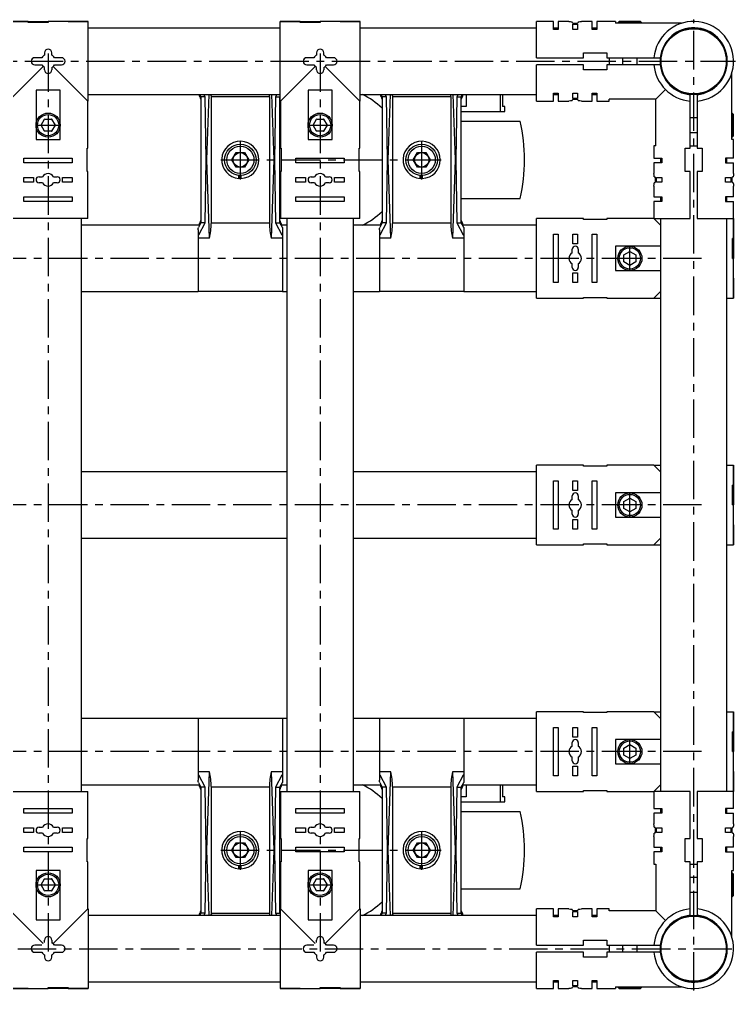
# Model space of a CAD drawing. Extents: x -4 to 1194, y -14 to 1252.
# Drawn here: x 304.6 to 600.8, y 850.6 to 1252.2 of the extents above; entities that cross this region are included whole.
import ezdxf

# ---------------------------------------------------------------- set-up
doc = ezdxf.new("R2010")
doc.units = 0
doc.header["$LTSCALE"] = 0.5
doc.linetypes.add('CENTER', pattern=[50.8, 31.75, -6.35, 6.35, -6.35])
doc.layers.add('MSM_CENTER', color=1, linetype='CENTER')
doc.layers.add('MSM_CONTINUOUS', color=7, linetype='CONTINUOUS')

msp = doc.modelspace()

# ---------------------------------------------------------------- linework, layer by layer
at = {"layer": 'MSM_CENTER'}
for p, q in [((583.5, 850.58), (583.5, 1252.23)), ((316.5, 1238.16), (316.5, 864.66)), ((429, 1238.16), (429, 864.66)), ((2.06, 1234.91), (600.83, 1234.91)), ((311.25, 1208.51), (321.75, 1208.51)), ((423.75, 1208.51), (434.25, 1208.51)), ((396, 1186.07), (396, 1202.24)), ((471, 1186.07), (471, 1202.24)), ((387.92, 1194.16), (479.08, 1194.16)), ((557.1, 1148.16), (557.1, 1158.66)), ((586.75, 1153.41), (13.25, 1153.41)), ((557.1, 1046.16), (557.1, 1056.66)), ((586.75, 1051.41), (13.25, 1051.41)), ((557.1, 944.16), (557.1, 954.66)), ((586.75, 949.41), (13.25, 949.41)), ((396, 900.57), (396, 916.74)), ((471, 900.57), (471, 916.74)), ((387.92, 908.66), (479.08, 908.66)), ((311.25, 894.31), (321.75, 894.31)), ((423.75, 894.31), (434.25, 894.31)), ((-0.82, 867.91), (600.83, 867.91))]:
    msp.add_line(p, q, dxfattribs=at)
at = {"layer": 'MSM_CONTINUOUS'}
for p, q in [((300, 1251.41), (316.5, 1251.41)), ((308.25, 1251.41), (300, 1251.41)), ((308.25, 1251.41), (308.25, 1250.92)), ((308.25, 1250.92), (308.25, 1251.41)), ((316.5, 1250.92), (308.25, 1250.92)), ((316.5, 1250.92), (308.25, 1250.92)), ((316.5, 1250.92), (316.5, 1251.41)), ((333, 1251.41), (316.5, 1251.41)), ((316.5, 1251.41), (316.5, 1250.92)), ((324.75, 1251.41), (333, 1251.41)), ((333, 1218.48), (333, 1251.41)), ((412.5, 1251.41), (429, 1251.41)), ((412.5, 1218.48), (412.5, 1251.41)), ((420.75, 1251.41), (412.5, 1251.41)), ((420.75, 1251.41), (420.75, 1250.92)), ((420.75, 1250.92), (420.75, 1251.41)), ((429, 1250.92), (420.75, 1250.92)), ((429, 1250.92), (420.75, 1250.92)), ((429, 1250.92), (429, 1251.41)), ((445.5, 1251.41), (429, 1251.41)), ((429, 1251.41), (429, 1250.92)), ((437.25, 1251.41), (445.5, 1251.41)), ((445.5, 1218.48), (445.5, 1251.41)), ((518.5, 1236.41), (518.5, 1251.41)), ((525.5, 1251.41), (518.5, 1251.41)), ((525.5, 1248.03), (525.5, 1251.41)), ((531.92, 1251.41), (527.5, 1251.41)), ((527.5, 1251.41), (527.5, 1248.03)), ((533.25, 1250.98), (533.25, 1251.25)), ((533.5, 1250.28), (535.5, 1250.28)), ((533.5, 1248.03), (533.5, 1250.28)), ((535.5, 1250.28), (535.5, 1248.03)), ((535.75, 1251.25), (535.75, 1250.98)), ((541.5, 1251.41), (537.08, 1251.41)), ((541.5, 1248.03), (541.5, 1251.41)), ((551.1, 1251.41), (543.5, 1251.41)), ((543.5, 1251.41), (543.5, 1248.03)), ((551.1, 1251.41), (551.1, 1250.63)), ((578.5, 1250.63), (551.1, 1250.63)), ((552.7, 1251.41), (552.1, 1250.81)), ((552.1, 1250.81), (552.1, 1250.63)), ((562.1, 1250.81), (552.1, 1250.81)), ((561.5, 1251.41), (552.7, 1251.41)), ((562.1, 1250.81), (561.5, 1251.41)), ((562.1, 1250.63), (562.1, 1250.81)), ((412.5, 1248.66), (333, 1248.66)), ((518.5, 1248.66), (445.5, 1248.66)), ((527.5, 1248.66), (525.5, 1248.66)), ((527.5, 1248.03), (525.5, 1248.03)), ((535.5, 1248.03), (533.5, 1248.03)), ((543.5, 1248.66), (541.5, 1248.66)), ((543.5, 1248.03), (541.5, 1248.03)), ((315, 1238.41), (315, 1237.51)), ((318, 1237.51), (318, 1238.41)), ((427.5, 1238.41), (427.5, 1237.51)), ((430.5, 1237.51), (430.5, 1238.41)), ((537.9, 1236.41), (537.9, 1238.41)), ((537.9, 1238.41), (547.6, 1238.41)), ((547.6, 1238.41), (547.6, 1236.41)), ((313.9, 1236.41), (311, 1236.41)), ((311, 1233.41), (313.9, 1233.41)), ((313.9, 1233.41), (314.38, 1232.79)), ((322, 1236.41), (319.1, 1236.41)), ((319.1, 1233.41), (322, 1233.41)), ((426.4, 1236.41), (423.5, 1236.41)), ((423.5, 1233.41), (426.4, 1233.41)), ((426.4, 1233.41), (426.88, 1232.79)), ((434.5, 1236.41), (431.6, 1236.41)), ((431.6, 1233.41), (434.5, 1233.41)), ((518.5, 1236.41), (537.9, 1236.41)), ((537.9, 1233.41), (518.5, 1233.41)), ((518.5, 1218.41), (518.5, 1233.41)), ((537.9, 1231.41), (537.9, 1233.41)), ((547.6, 1236.41), (569.68, 1236.41)), ((569.68, 1233.41), (547.6, 1233.41)), ((547.6, 1233.41), (547.6, 1231.41)), ((548.5, 1236.41), (548.5, 1233.41)), ((554.1, 1236.41), (554.1, 1233.41)), ((560.1, 1233.41), (560.1, 1236.41)), ((314.38, 1232.79), (300.07, 1218.48)), ((315, 1232.31), (314.38, 1232.79)), ((315, 1231.41), (315, 1232.31)), ((318, 1232.31), (318, 1231.41)), ((332.93, 1218.48), (318.62, 1232.79)), ((426.88, 1232.79), (412.57, 1218.48)), ((427.5, 1232.31), (426.88, 1232.79)), ((427.5, 1231.41), (427.5, 1232.31)), ((430.5, 1232.31), (430.5, 1231.41)), ((445.43, 1218.48), (431.12, 1232.79)), ((547.6, 1231.41), (537.9, 1231.41)), ((599.22, 1202.51), (599.22, 1229.91)), ((311.5, 1222.91), (311.5, 1202.51)), ((321.5, 1222.91), (311.5, 1222.91)), ((321.5, 1202.51), (321.5, 1222.91)), ((333, 1221.16), (412.5, 1221.16)), ((379.11, 1221.16), (379.62, 1220.16)), ((381.4, 1220.16), (380.88, 1221.16)), ((382.2, 1194.16), (383.06, 1221.16)), ((408, 1220.4), (408.03, 1221.16)), ((408.94, 1221.16), (409.8, 1194.16)), ((411.12, 1221.16), (410.6, 1220.16)), ((424, 1222.91), (424, 1202.51)), ((434, 1222.91), (424, 1222.91)), ((434, 1202.51), (434, 1222.91)), ((445.5, 1221.16), (518.5, 1221.16)), ((454.11, 1221.16), (454.62, 1220.16)), ((456.4, 1220.16), (455.88, 1221.16)), ((457.2, 1194.16), (458.06, 1221.16)), ((483, 1220.4), (483.03, 1221.16)), ((483.94, 1221.16), (484.8, 1194.16)), ((486.12, 1221.16), (485.6, 1220.16)), ((487.38, 1220.16), (487.89, 1221.16)), ((489.33, 1221.16), (489.33, 1216.16)), ((503.5, 1221.16), (503.5, 1214.16)), ((504.39, 1221.16), (504.39, 1216.16)), ((525.5, 1221.79), (527.5, 1221.79)), ((525.5, 1218.41), (525.5, 1221.79)), ((525.5, 1221.16), (527.5, 1221.16)), ((527.5, 1221.79), (527.5, 1218.41)), ((533.5, 1219.54), (533.5, 1221.79)), ((533.5, 1221.79), (535.5, 1221.79)), ((535.5, 1221.79), (535.5, 1219.54)), ((541.5, 1221.79), (543.5, 1221.79)), ((541.5, 1218.41), (541.5, 1221.79)), ((541.5, 1221.16), (543.5, 1221.16)), ((543.5, 1221.79), (543.5, 1218.41)), ((571.83, 1223.24), (567.78, 1219.19)), ((582, 1199.01), (582, 1221.09)), ((585, 1221.09), (585, 1199.01)), ((332.93, 1199.01), (332.93, 1218.48)), ((333, 1218.48), (332.93, 1218.48)), ((381.4, 1220.16), (379.62, 1220.16)), ((379.62, 1220.16), (379.62, 1168.16)), ((381.82, 1194.16), (381.4, 1220.16)), ((384, 1167.9), (384, 1220.4)), ((408, 1220.19), (384, 1220.19)), ((408, 1220.42), (408, 1167.92)), ((410.6, 1220.16), (410.18, 1194.16)), ((410.6, 1220.16), (412.38, 1220.16)), ((412.38, 1220.16), (412.5, 1220.39)), ((412.38, 1168.16), (412.38, 1220.16)), ((412.4, 1219.27), (412.52, 1219.52)), ((412.57, 1218.48), (412.5, 1218.48)), ((412.57, 1218.48), (412.57, 1199.01)), ((445.43, 1199.01), (445.43, 1218.48)), ((445.5, 1218.48), (445.43, 1218.48)), ((456.4, 1220.16), (454.62, 1220.16)), ((454.62, 1220.16), (454.62, 1168.16)), ((456.82, 1194.16), (456.4, 1220.16)), ((459, 1167.9), (459, 1220.4)), ((483, 1220.19), (459, 1220.19)), ((483, 1220.42), (483, 1167.92)), ((485.6, 1220.16), (485.18, 1194.16)), ((485.6, 1220.16), (487.38, 1220.16)), ((487.38, 1168.16), (487.38, 1220.16)), ((518.5, 1218.41), (525.5, 1218.41)), ((527.5, 1218.41), (531.92, 1218.41)), ((533.25, 1218.57), (533.25, 1218.84)), ((535.5, 1219.54), (533.5, 1219.54)), ((535.75, 1218.84), (535.75, 1218.57)), ((537.08, 1218.41), (541.5, 1218.41)), ((543.5, 1218.41), (548.5, 1218.41)), ((567.78, 1219.19), (548.5, 1219.19)), ((548.5, 1218.41), (548.5, 1219.19)), ((567.78, 1199.91), (567.78, 1219.19)), ((489.33, 1216.16), (487.38, 1216.16)), ((487.38, 1214.16), (505.34, 1214.16)), ((505.34, 1216.16), (504.39, 1216.16)), ((505.34, 1214.16), (505.34, 1216.16)), ((599.4, 1213.51), (599.22, 1213.51)), ((599.4, 1203.51), (599.4, 1213.51)), ((600, 1212.91), (599.4, 1213.51)), ((313.61, 1208.51), (315.06, 1211.01)), ((315.06, 1211.01), (317.94, 1211.01)), ((317.94, 1211.01), (319.39, 1208.51)), ((426.11, 1208.51), (427.56, 1211.01)), ((427.56, 1211.01), (430.44, 1211.01)), ((430.44, 1211.01), (431.89, 1208.51)), ((487.38, 1210.16), (511.77, 1210.16)), ((585, 1211.51), (582, 1211.51)), ((600, 1204.11), (600, 1212.91)), ((315.06, 1206.01), (313.61, 1208.51)), ((317.94, 1206.01), (315.06, 1206.01)), ((319.39, 1208.51), (317.94, 1206.01)), ((427.56, 1206.01), (426.11, 1208.51)), ((430.44, 1206.01), (427.56, 1206.01)), ((431.89, 1208.51), (430.44, 1206.01)), ((582, 1205.51), (585, 1205.51)), ((311.5, 1202.51), (321.5, 1202.51)), ((424, 1202.51), (434, 1202.51)), ((599.22, 1203.51), (599.4, 1203.51)), ((600, 1202.51), (599.22, 1202.51)), ((599.4, 1203.51), (600, 1204.11)), ((600, 1194.91), (600, 1202.51)), ((332.62, 1189.31), (332.62, 1199.01)), ((332.62, 1199.01), (332.93, 1199.01)), ((392.54, 1194.16), (394.27, 1197.16)), ((394.27, 1197.16), (397.73, 1197.16)), ((397.73, 1197.16), (399.46, 1194.16)), ((412.57, 1199.01), (412.88, 1199.01)), ((412.88, 1199.01), (412.88, 1189.31)), ((445.12, 1189.31), (445.12, 1199.01)), ((445.12, 1199.01), (445.43, 1199.01)), ((467.54, 1194.16), (469.27, 1197.16)), ((469.27, 1197.16), (472.73, 1197.16)), ((472.73, 1197.16), (474.46, 1194.16)), ((567.78, 1199.91), (567, 1199.91)), ((567, 1199.91), (567, 1194.91)), ((580, 1199.01), (582, 1199.01)), ((580, 1189.31), (580, 1199.01)), ((582, 1199.91), (585, 1199.91)), ((585, 1199.01), (587, 1199.01)), ((587, 1199.01), (587, 1189.31)), ((306.5, 1194.91), (326.5, 1194.91)), ((306.5, 1192.91), (306.5, 1194.91)), ((326.5, 1192.91), (306.5, 1192.91)), ((326.5, 1194.91), (326.5, 1192.91)), ((381.4, 1168.16), (381.82, 1194.16)), ((382.2, 1194.16), (381.82, 1194.16)), ((383.2, 1161.76), (382.2, 1194.16)), ((394.27, 1191.16), (392.54, 1194.16)), ((399.46, 1194.16), (397.73, 1191.16)), ((409.8, 1194.16), (408.8, 1161.76)), ((410.18, 1194.16), (409.8, 1194.16)), ((410.18, 1194.16), (410.6, 1168.16)), ((419, 1194.91), (439, 1194.91)), ((419, 1192.91), (419, 1194.91)), ((439, 1192.91), (419, 1192.91)), ((439, 1194.91), (439, 1192.91)), ((456.4, 1168.16), (456.82, 1194.16)), ((457.2, 1194.16), (456.82, 1194.16)), ((458.2, 1161.76), (457.2, 1194.16)), ((469.27, 1191.16), (467.54, 1194.16)), ((474.46, 1194.16), (472.73, 1191.16)), ((484.8, 1194.16), (483.8, 1161.76)), ((485.18, 1194.16), (484.8, 1194.16)), ((485.18, 1194.16), (485.6, 1168.16)), ((567, 1194.91), (570.38, 1194.91)), ((570.38, 1192.91), (567, 1192.91)), ((567, 1192.91), (567, 1188.49)), ((569.75, 1194.91), (569.75, 1192.91)), ((570.38, 1194.91), (570.38, 1192.91)), ((596.62, 1194.91), (596.62, 1192.91)), ((600, 1194.91), (596.62, 1194.91)), ((596.62, 1192.91), (600, 1192.91)), ((597.25, 1192.91), (597.25, 1194.91)), ((600, 1188.49), (600, 1192.91)), ((332.93, 1189.31), (332.62, 1189.31)), ((332.93, 1169.91), (332.93, 1189.31)), ((397.73, 1191.16), (394.27, 1191.16)), ((412.88, 1189.31), (412.57, 1189.31)), ((412.57, 1189.31), (412.57, 1169.91)), ((445.43, 1189.31), (445.12, 1189.31)), ((445.43, 1169.91), (445.43, 1189.31)), ((472.73, 1191.16), (469.27, 1191.16)), ((582, 1189.31), (580, 1189.31)), ((582, 1169.91), (582, 1189.31)), ((587, 1189.31), (585, 1189.31)), ((585, 1189.31), (585, 1169.91)), ((306.5, 1184.91), (306.5, 1186.91)), ((306.5, 1186.91), (310.5, 1186.91)), ((310.5, 1184.91), (306.5, 1184.91)), ((310.5, 1186.91), (310.5, 1184.91)), ((312.75, 1187.16), (314.22, 1187.16)), ((318.78, 1187.16), (320.25, 1187.16)), ((322.5, 1184.91), (322.5, 1186.91)), ((322.5, 1186.91), (326.5, 1186.91)), ((326.5, 1184.91), (322.5, 1184.91)), ((326.5, 1186.91), (326.5, 1184.91)), ((395.41, 1186.48), (395.41, 1187.69)), ((395.76, 1186.46), (395.41, 1186.48)), ((395.76, 1187.66), (395.76, 1186.46)), ((396.24, 1187.66), (396.24, 1186.46)), ((419, 1184.91), (419, 1186.91)), ((419, 1186.91), (423, 1186.91)), ((423, 1184.91), (419, 1184.91)), ((423, 1186.91), (423, 1184.91)), ((425.25, 1187.16), (426.72, 1187.16)), ((431.28, 1187.16), (432.75, 1187.16)), ((435, 1184.91), (435, 1186.91)), ((435, 1186.91), (439, 1186.91)), ((439, 1184.91), (435, 1184.91)), ((439, 1186.91), (439, 1184.91)), ((470.41, 1186.48), (470.41, 1187.69)), ((470.76, 1186.46), (470.41, 1186.48)), ((470.76, 1187.66), (470.76, 1186.46)), ((471.24, 1187.66), (471.24, 1186.46)), ((567.16, 1187.16), (567.43, 1187.16)), ((568.13, 1186.91), (570.38, 1186.91)), ((568.13, 1184.91), (568.13, 1186.91)), ((570.38, 1184.91), (568.13, 1184.91)), ((570.38, 1186.91), (570.38, 1184.91)), ((596.62, 1186.91), (598.87, 1186.91)), ((596.62, 1184.91), (596.62, 1186.91)), ((598.87, 1184.91), (596.62, 1184.91)), ((598.87, 1186.91), (598.87, 1184.91)), ((599.57, 1187.16), (599.84, 1187.16)), ((314.22, 1184.66), (312.75, 1184.66)), ((320.25, 1184.66), (318.78, 1184.66)), ((426.72, 1184.66), (425.25, 1184.66)), ((432.75, 1184.66), (431.28, 1184.66)), ((567, 1183.33), (567, 1178.91)), ((567.43, 1184.66), (567.16, 1184.66)), ((599.84, 1184.66), (599.57, 1184.66)), ((600, 1178.91), (600, 1183.33)), ((306.5, 1178.91), (326.5, 1178.91)), ((306.5, 1176.91), (306.5, 1178.91)), ((326.5, 1176.91), (306.5, 1176.91)), ((326.5, 1178.91), (326.5, 1176.91)), ((419, 1178.91), (439, 1178.91)), ((419, 1176.91), (419, 1178.91)), ((439, 1176.91), (419, 1176.91)), ((439, 1178.91), (439, 1176.91)), ((487.38, 1178.16), (511.77, 1178.16)), ((567, 1178.91), (570.38, 1178.91)), ((570.38, 1176.91), (567, 1176.91)), ((567, 1176.91), (567, 1169.91)), ((569.75, 1178.91), (569.75, 1176.91)), ((570.38, 1178.91), (570.38, 1176.91)), ((596.62, 1178.91), (596.62, 1176.91)), ((600, 1178.91), (596.62, 1178.91)), ((596.62, 1176.91), (600, 1176.91)), ((597.25, 1176.91), (597.25, 1178.91)), ((600, 1169.91), (600, 1176.91)), ((332.93, 1169.91), (300.07, 1169.91)), ((330.25, 932.91), (330.25, 1169.91)), ((445.43, 1169.91), (412.57, 1169.91)), ((415.25, 1169.91), (415.25, 932.91)), ((442.75, 932.91), (442.75, 1169.91)), ((518.5, 1136.98), (518.5, 1169.84)), ((537.9, 1169.84), (518.5, 1169.84)), ((537.9, 1169.53), (537.9, 1169.84)), ((547.6, 1169.53), (537.9, 1169.53)), ((567.07, 1169.84), (547.6, 1169.84)), ((547.6, 1169.84), (547.6, 1169.53)), ((567, 1169.91), (582, 1169.91)), ((567.07, 1169.84), (567.07, 1169.91)), ((569.75, 1167.16), (567.07, 1169.84)), ((569.75, 1169.91), (569.75, 932.91)), ((585, 1169.91), (600, 1169.91)), ((597.25, 932.91), (597.25, 1169.91)), ((600, 1169.91), (600, 1153.41)), ((600, 1161.66), (600, 1169.91)), ((379.11, 1167.16), (330.25, 1167.16)), ((378.5, 1165.28), (378.5, 1139.66)), ((379.62, 1168.16), (378.63, 1166.22)), ((378.78, 1163.16), (381.4, 1168.16)), ((381.4, 1168.16), (379.62, 1168.16)), ((384, 1168.13), (408, 1168.13)), ((410.6, 1168.16), (412.38, 1168.16)), ((410.6, 1168.16), (413.22, 1163.16)), ((413.37, 1166.22), (412.38, 1168.16)), ((415.25, 1167.16), (412.89, 1167.16)), ((413.5, 1165.28), (413.5, 1139.66)), ((454.11, 1167.16), (442.75, 1167.16)), ((453.5, 1165.28), (453.5, 1139.66)), ((454.62, 1168.16), (453.63, 1166.22)), ((453.78, 1163.16), (456.4, 1168.16)), ((456.4, 1168.16), (454.62, 1168.16)), ((459, 1168.13), (483, 1168.13)), ((485.6, 1168.16), (487.38, 1168.16)), ((485.6, 1168.16), (488.22, 1163.16)), ((488.37, 1166.22), (487.38, 1168.16)), ((518.5, 1167.16), (487.89, 1167.16)), ((488.5, 1165.28), (488.5, 1139.66)), ((378.5, 1163.16), (378.78, 1163.16)), ((383.2, 1161.76), (378.5, 1161.76)), ((413.5, 1161.76), (408.8, 1161.76)), ((413.22, 1163.16), (413.5, 1163.16)), ((453.5, 1163.16), (453.78, 1163.16)), ((458.2, 1161.76), (453.5, 1161.76)), ((488.5, 1161.76), (483.8, 1161.76)), ((488.22, 1163.16), (488.5, 1163.16)), ((525.5, 1143.41), (525.5, 1163.41)), ((525.5, 1163.41), (527.5, 1163.41)), ((527.5, 1163.41), (527.5, 1143.41)), ((533.5, 1163.41), (535.5, 1163.41)), ((533.5, 1159.41), (533.5, 1163.41)), ((535.5, 1163.41), (535.5, 1159.41)), ((541.5, 1143.41), (541.5, 1163.41)), ((541.5, 1163.41), (543.5, 1163.41)), ((543.5, 1163.41), (543.5, 1143.41)), ((600, 1161.66), (599.51, 1161.66)), ((599.51, 1153.41), (599.51, 1161.66)), ((599.51, 1153.41), (599.51, 1161.66)), ((599.51, 1161.66), (600, 1161.66)), ((533.25, 1155.69), (533.25, 1157.16)), ((535.5, 1159.41), (533.5, 1159.41)), ((535.75, 1157.16), (535.75, 1155.69)), ((551.1, 1158.41), (551.1, 1148.41)), ((569.75, 1158.41), (551.1, 1158.41)), ((554.6, 1154.85), (557.1, 1156.3)), ((554.6, 1151.97), (554.6, 1154.85)), ((557.1, 1156.3), (559.6, 1154.85)), ((559.6, 1154.85), (559.6, 1151.97)), ((599.51, 1153.41), (600, 1153.41)), ((600, 1153.41), (599.51, 1153.41)), ((600, 1136.91), (600, 1153.41)), ((533.25, 1149.66), (533.25, 1151.13)), ((535.75, 1151.13), (535.75, 1149.66)), ((557.1, 1150.52), (554.6, 1151.97)), ((559.6, 1151.97), (557.1, 1150.52)), ((533.5, 1147.41), (535.5, 1147.41)), ((533.5, 1143.41), (533.5, 1147.41)), ((535.5, 1147.41), (535.5, 1143.41)), ((551.1, 1148.41), (569.75, 1148.41)), ((600, 1145.16), (600, 1136.91)), ((527.5, 1143.41), (525.5, 1143.41)), ((535.5, 1143.41), (533.5, 1143.41)), ((543.5, 1143.41), (541.5, 1143.41)), ((330.25, 1139.66), (378.5, 1139.66)), ((413.5, 1139.66), (378.5, 1139.66)), ((413.5, 1139.66), (415.25, 1139.66)), ((442.75, 1139.66), (453.5, 1139.66)), ((488.5, 1139.66), (453.5, 1139.66)), ((488.5, 1139.66), (518.5, 1139.66)), ((518.5, 1136.98), (537.9, 1136.98)), ((537.9, 1136.98), (537.9, 1137.29)), ((537.9, 1137.29), (547.6, 1137.29)), ((547.6, 1137.29), (547.6, 1136.98)), ((547.6, 1136.98), (567.07, 1136.98)), ((567.07, 1136.98), (569.75, 1139.66)), ((567.07, 1136.91), (567.07, 1136.98)), ((567.07, 1136.91), (569.68, 1136.91)), ((597.25, 1136.91), (600, 1136.91)), ((415.25, 1065.16), (330.25, 1065.16)), ((518.5, 1065.16), (442.75, 1065.16)), ((518.5, 1034.98), (518.5, 1067.84)), ((537.9, 1067.84), (518.5, 1067.84)), ((537.9, 1067.53), (537.9, 1067.84)), ((547.6, 1067.53), (537.9, 1067.53)), ((567.07, 1067.84), (547.6, 1067.84)), ((547.6, 1067.84), (547.6, 1067.53)), ((567.07, 1067.91), (569.75, 1067.91)), ((567.07, 1067.84), (567.07, 1067.91)), ((569.75, 1065.16), (567.07, 1067.84)), ((597.25, 1067.91), (600, 1067.91)), ((600, 1067.91), (600, 1051.41)), ((600, 1059.66), (600, 1067.91)), ((525.5, 1041.41), (525.5, 1061.41)), ((525.5, 1061.41), (527.5, 1061.41)), ((527.5, 1061.41), (527.5, 1041.41)), ((533.5, 1061.41), (535.5, 1061.41)), ((533.5, 1057.41), (533.5, 1061.41)), ((535.5, 1061.41), (535.5, 1057.41)), ((541.5, 1041.41), (541.5, 1061.41)), ((541.5, 1061.41), (543.5, 1061.41)), ((543.5, 1061.41), (543.5, 1041.41)), ((535.5, 1057.41), (533.5, 1057.41)), ((551.1, 1056.41), (551.1, 1046.41)), ((569.75, 1056.41), (551.1, 1056.41)), ((600, 1059.66), (599.51, 1059.66)), ((599.51, 1051.41), (599.51, 1059.66)), ((599.51, 1051.41), (599.51, 1059.66)), ((599.51, 1059.66), (600, 1059.66)), ((533.25, 1053.69), (533.25, 1055.16)), ((535.75, 1055.16), (535.75, 1053.69)), ((554.6, 1052.85), (557.1, 1054.3)), ((554.6, 1049.97), (554.6, 1052.85)), ((557.1, 1054.3), (559.6, 1052.85)), ((559.6, 1052.85), (559.6, 1049.97)), ((533.25, 1047.66), (533.25, 1049.13)), ((535.75, 1049.13), (535.75, 1047.66)), ((557.1, 1048.52), (554.6, 1049.97)), ((559.6, 1049.97), (557.1, 1048.52)), ((599.51, 1051.41), (600, 1051.41)), ((600, 1051.41), (599.51, 1051.41)), ((600, 1034.91), (600, 1051.41)), ((533.5, 1045.41), (535.5, 1045.41)), ((533.5, 1041.41), (533.5, 1045.41)), ((535.5, 1045.41), (535.5, 1041.41)), ((551.1, 1046.41), (569.75, 1046.41)), ((527.5, 1041.41), (525.5, 1041.41)), ((535.5, 1041.41), (533.5, 1041.41)), ((543.5, 1041.41), (541.5, 1041.41)), ((600, 1043.16), (600, 1034.91)), ((330.25, 1037.66), (415.25, 1037.66)), ((442.75, 1037.66), (518.5, 1037.66)), ((567.07, 1034.98), (569.75, 1037.66)), ((518.5, 1034.98), (537.9, 1034.98)), ((537.9, 1034.98), (537.9, 1035.29)), ((537.9, 1035.29), (547.6, 1035.29)), ((547.6, 1035.29), (547.6, 1034.98)), ((547.6, 1034.98), (567.07, 1034.98)), ((567.07, 1034.91), (567.07, 1034.98)), ((567.07, 1034.91), (569.75, 1034.91)), ((597.25, 1034.91), (600, 1034.91)), ((518.5, 932.98), (518.5, 965.84)), ((537.9, 965.84), (518.5, 965.84)), ((537.9, 965.53), (537.9, 965.84)), ((547.6, 965.53), (537.9, 965.53)), ((567.07, 965.84), (547.6, 965.84)), ((547.6, 965.84), (547.6, 965.53)), ((567.07, 965.91), (569.68, 965.91)), ((567.07, 965.84), (567.07, 965.91)), ((569.68, 963.23), (567.07, 965.84)), ((597.25, 965.91), (600, 965.91)), ((600, 965.91), (600, 949.41)), ((600, 957.66), (600, 965.91)), ((378.5, 963.16), (330.25, 963.16)), ((413.5, 963.16), (378.5, 963.16)), ((378.5, 963.16), (378.5, 937.54)), ((415.25, 963.16), (413.5, 963.16)), ((413.5, 963.16), (413.5, 937.54)), ((453.5, 963.16), (442.75, 963.16)), ((488.5, 963.16), (453.5, 963.16)), ((453.5, 963.16), (453.5, 937.54)), ((518.5, 963.16), (488.5, 963.16)), ((488.5, 963.16), (488.5, 937.54)), ((525.5, 939.41), (525.5, 959.41)), ((525.5, 959.41), (527.5, 959.41)), ((527.5, 959.41), (527.5, 939.41)), ((533.5, 959.41), (535.5, 959.41)), ((533.5, 955.41), (533.5, 959.41)), ((535.5, 959.41), (535.5, 955.41)), ((541.5, 939.41), (541.5, 959.41)), ((541.5, 959.41), (543.5, 959.41)), ((543.5, 959.41), (543.5, 939.41)), ((600, 957.66), (599.51, 957.66)), ((599.51, 949.41), (599.51, 957.66)), ((599.51, 949.41), (599.51, 957.66)), ((599.51, 957.66), (600, 957.66)), ((533.25, 951.69), (533.25, 953.16)), ((535.5, 955.41), (533.5, 955.41)), ((535.75, 953.16), (535.75, 951.69)), ((551.1, 954.41), (551.1, 944.41)), ((569.75, 954.41), (551.1, 954.41)), ((554.6, 950.85), (557.1, 952.3)), ((557.1, 952.3), (559.6, 950.85)), ((554.6, 947.97), (554.6, 950.85)), ((557.1, 946.52), (554.6, 947.97)), ((559.6, 947.97), (557.1, 946.52)), ((559.6, 950.85), (559.6, 947.97)), ((599.51, 949.41), (600, 949.41)), ((600, 949.41), (599.51, 949.41)), ((600, 932.91), (600, 949.41)), ((533.25, 945.66), (533.25, 947.13)), ((535.75, 947.13), (535.75, 945.66)), ((551.1, 944.41), (569.75, 944.41)), ((383.2, 941.06), (378.5, 941.06)), ((382.2, 908.66), (383.2, 941.06)), ((413.5, 941.06), (408.8, 941.06)), ((408.8, 941.06), (409.8, 908.66)), ((458.2, 941.06), (453.5, 941.06)), ((457.2, 908.66), (458.2, 941.06)), ((488.5, 941.06), (483.8, 941.06)), ((483.8, 941.06), (484.8, 908.66)), ((533.5, 943.41), (535.5, 943.41)), ((533.5, 939.41), (533.5, 943.41)), ((535.5, 943.41), (535.5, 939.41)), ((600, 941.16), (600, 932.91)), ((378.78, 939.66), (378.5, 939.66)), ((378.63, 936.6), (379.62, 934.66)), ((381.4, 934.66), (378.78, 939.66)), ((413.22, 939.66), (410.6, 934.66)), ((412.38, 934.66), (413.37, 936.6)), ((413.5, 939.66), (413.22, 939.66)), ((453.78, 939.66), (453.5, 939.66)), ((453.63, 936.6), (454.62, 934.66)), ((456.4, 934.66), (453.78, 939.66)), ((488.22, 939.66), (485.6, 934.66)), ((487.38, 934.66), (488.37, 936.6)), ((488.5, 939.66), (488.22, 939.66)), ((527.5, 939.41), (525.5, 939.41)), ((535.5, 939.41), (533.5, 939.41)), ((543.5, 939.41), (541.5, 939.41)), ((300.07, 932.91), (332.93, 932.91)), ((330.25, 935.66), (379.11, 935.66)), ((332.93, 913.51), (332.93, 932.91)), ((381.4, 934.66), (379.62, 934.66)), ((379.62, 934.66), (379.62, 882.66)), ((381.82, 908.66), (381.4, 934.66)), ((384, 882.4), (384, 934.9)), ((408, 934.69), (384, 934.69)), ((408, 934.92), (408, 882.42)), ((410.6, 934.66), (410.18, 908.66)), ((410.6, 934.66), (412.38, 934.66)), ((412.38, 882.66), (412.38, 934.66)), ((412.57, 932.91), (445.43, 932.91)), ((412.57, 932.91), (412.57, 913.51)), ((412.89, 935.66), (415.25, 935.66)), ((442.75, 935.66), (454.11, 935.66)), ((445.43, 913.51), (445.43, 932.91)), ((456.4, 934.66), (454.62, 934.66)), ((454.62, 934.66), (454.62, 882.66)), ((456.82, 908.66), (456.4, 934.66)), ((459, 882.4), (459, 934.9)), ((483, 934.69), (459, 934.69)), ((483, 934.92), (483, 882.42)), ((485.6, 934.66), (485.18, 908.66)), ((485.6, 934.66), (487.38, 934.66)), ((487.38, 882.66), (487.38, 934.66)), ((487.89, 935.66), (518.5, 935.66)), ((489.33, 935.66), (489.33, 930.66)), ((503.5, 935.66), (503.5, 928.66)), ((504.39, 935.66), (504.39, 930.66)), ((518.5, 932.98), (537.9, 932.98)), ((537.9, 932.98), (537.9, 933.29)), ((537.9, 933.29), (547.6, 933.29)), ((547.6, 933.29), (547.6, 932.98)), ((547.6, 932.98), (567.07, 932.98)), ((582, 932.91), (567, 932.91)), ((567, 932.91), (567, 925.91)), ((567.07, 932.98), (569.68, 935.59)), ((567.07, 932.91), (567.07, 932.98)), ((582, 913.51), (582, 932.91)), ((585, 932.91), (585, 913.51)), ((600, 932.91), (585, 932.91)), ((600, 925.91), (600, 932.91)), ((489.33, 930.66), (487.38, 930.66)), ((487.38, 928.66), (505.34, 928.66)), ((505.34, 930.66), (504.39, 930.66)), ((505.34, 928.66), (505.34, 930.66)), ((306.5, 925.91), (326.5, 925.91)), ((306.5, 923.91), (306.5, 925.91)), ((326.5, 923.91), (306.5, 923.91)), ((326.5, 925.91), (326.5, 923.91)), ((419, 923.91), (419, 925.91)), ((419, 925.91), (439, 925.91)), ((439, 923.91), (419, 923.91)), ((439, 925.91), (439, 923.91)), ((487.38, 924.66), (511.77, 924.66)), ((567, 925.91), (570.38, 925.91)), ((570.38, 923.91), (567, 923.91)), ((567, 923.91), (567, 919.49)), ((569.75, 925.91), (569.75, 923.91)), ((570.38, 925.91), (570.38, 923.91)), ((596.62, 925.91), (596.62, 923.91)), ((600, 925.91), (596.62, 925.91)), ((596.62, 923.91), (600, 923.91)), ((597.25, 923.91), (597.25, 925.91)), ((600, 919.49), (600, 923.91)), ((306.5, 915.91), (306.5, 917.91)), ((306.5, 917.91), (310.5, 917.91)), ((310.5, 915.91), (306.5, 915.91)), ((310.5, 917.91), (310.5, 915.91)), ((312.75, 918.16), (314.22, 918.16)), ((318.78, 918.16), (320.25, 918.16)), ((322.5, 915.91), (322.5, 917.91)), ((322.5, 917.91), (326.5, 917.91)), ((326.5, 915.91), (322.5, 915.91)), ((326.5, 917.91), (326.5, 915.91)), ((419, 915.91), (419, 917.91)), ((419, 917.91), (423, 917.91)), ((423, 915.91), (419, 915.91)), ((423, 917.91), (423, 915.91)), ((425.25, 918.16), (426.72, 918.16)), ((431.28, 918.16), (432.75, 918.16)), ((435, 915.91), (435, 917.91)), ((435, 917.91), (439, 917.91)), ((439, 915.91), (435, 915.91)), ((439, 917.91), (439, 915.91)), ((567.16, 918.16), (567.43, 918.16)), ((568.13, 915.91), (568.13, 917.91)), ((568.13, 917.91), (570.38, 917.91)), ((570.38, 915.91), (568.13, 915.91)), ((570.38, 917.91), (570.38, 915.91)), ((596.62, 915.91), (596.62, 917.91)), ((596.62, 917.91), (598.87, 917.91)), ((598.87, 915.91), (596.62, 915.91)), ((598.87, 917.91), (598.87, 915.91)), ((599.57, 918.16), (599.84, 918.16)), ((314.22, 915.66), (312.75, 915.66)), ((320.25, 915.66), (318.78, 915.66)), ((332.62, 903.81), (332.62, 913.51)), ((332.62, 913.51), (332.93, 913.51)), ((412.57, 913.51), (412.88, 913.51)), ((412.88, 913.51), (412.88, 903.81)), ((426.72, 915.66), (425.25, 915.66)), ((432.75, 915.66), (431.28, 915.66)), ((445.12, 903.81), (445.12, 913.51)), ((445.12, 913.51), (445.43, 913.51)), ((567, 914.33), (567, 909.91)), ((567.43, 915.66), (567.16, 915.66)), ((580, 913.51), (582, 913.51)), ((580, 903.81), (580, 913.51)), ((585, 913.51), (587, 913.51)), ((587, 913.51), (587, 903.81)), ((599.84, 915.66), (599.57, 915.66)), ((600, 909.91), (600, 914.33)), ((306.5, 909.91), (326.5, 909.91)), ((306.5, 907.91), (306.5, 909.91)), ((326.5, 907.91), (306.5, 907.91)), ((326.5, 909.91), (326.5, 907.91)), ((381.4, 882.66), (381.82, 908.66)), ((382.2, 908.66), (381.82, 908.66)), ((383.06, 881.66), (382.2, 908.66)), ((392.54, 908.66), (394.27, 911.66)), ((394.27, 905.66), (392.54, 908.66)), ((394.27, 911.66), (397.73, 911.66)), ((397.73, 911.66), (399.46, 908.66)), ((399.46, 908.66), (397.73, 905.66)), ((409.8, 908.66), (408.94, 881.66)), ((410.18, 908.66), (409.8, 908.66)), ((410.18, 908.66), (410.6, 882.66)), ((419, 907.91), (419, 909.91)), ((419, 909.91), (439, 909.91)), ((439, 907.91), (419, 907.91)), ((439, 909.91), (439, 907.91)), ((456.4, 882.66), (456.82, 908.66)), ((457.2, 908.66), (456.82, 908.66)), ((458.06, 881.66), (457.2, 908.66)), ((467.54, 908.66), (469.27, 911.66)), ((469.27, 905.66), (467.54, 908.66)), ((469.27, 911.66), (472.73, 911.66)), ((472.73, 911.66), (474.46, 908.66)), ((474.46, 908.66), (472.73, 905.66)), ((484.8, 908.66), (483.94, 881.66)), ((485.18, 908.66), (484.8, 908.66)), ((485.18, 908.66), (485.6, 882.66)), ((567, 909.91), (570.38, 909.91)), ((570.38, 907.91), (567, 907.91)), ((567, 907.91), (567, 902.91)), ((569.75, 909.91), (569.75, 907.91)), ((570.38, 909.91), (570.38, 907.91)), ((596.62, 909.91), (596.62, 907.91)), ((600, 909.91), (596.62, 909.91)), ((596.62, 907.91), (600, 907.91)), ((597.25, 907.91), (597.25, 909.91)), ((600, 900.31), (600, 907.91)), ((332.93, 903.81), (332.62, 903.81)), ((332.93, 884.34), (332.93, 903.81)), ((397.73, 905.66), (394.27, 905.66)), ((412.88, 903.81), (412.57, 903.81)), ((412.57, 903.81), (412.57, 884.34)), ((445.43, 903.81), (445.12, 903.81)), ((445.43, 884.34), (445.43, 903.81)), ((472.73, 905.66), (469.27, 905.66)), ((582, 903.81), (580, 903.81)), ((582, 881.73), (582, 903.81)), ((585, 903.81), (585, 881.73)), ((587, 903.81), (585, 903.81)), ((321.5, 900.31), (311.5, 900.31)), ((311.5, 900.31), (311.5, 879.91)), ((321.5, 879.91), (321.5, 900.31)), ((395.41, 900.98), (395.41, 902.19)), ((395.76, 900.96), (395.41, 900.98)), ((395.76, 902.16), (395.76, 900.96)), ((396.24, 902.16), (396.24, 900.96)), ((434, 900.31), (424, 900.31)), ((424, 900.31), (424, 879.91)), ((434, 879.91), (434, 900.31)), ((470.41, 900.98), (470.41, 902.19)), ((470.76, 900.96), (470.41, 900.98)), ((470.76, 902.16), (470.76, 900.96)), ((471.24, 902.16), (471.24, 900.96)), ((567, 902.91), (567.78, 902.91)), ((567.78, 902.91), (567.78, 883.63)), ((582, 902.91), (585, 902.91)), ((599.22, 872.91), (599.22, 900.31)), ((599.22, 900.31), (600, 900.31)), ((313.61, 894.31), (315.06, 896.81)), ((315.06, 896.81), (317.94, 896.81)), ((317.94, 896.81), (319.39, 894.31)), ((426.11, 894.31), (427.56, 896.81)), ((427.56, 896.81), (430.44, 896.81)), ((430.44, 896.81), (431.89, 894.31)), ((585, 897.31), (582, 897.31)), ((599.4, 899.31), (599.22, 899.31)), ((600, 898.71), (599.4, 899.31)), ((599.4, 889.31), (599.4, 899.31)), ((600, 889.91), (600, 898.71)), ((315.06, 891.81), (313.61, 894.31)), ((317.94, 891.81), (315.06, 891.81)), ((319.39, 894.31), (317.94, 891.81)), ((427.56, 891.81), (426.11, 894.31)), ((430.44, 891.81), (427.56, 891.81)), ((431.89, 894.31), (430.44, 891.81)), ((487.38, 892.66), (511.77, 892.66)), ((582, 891.31), (585, 891.31)), ((599.22, 889.31), (599.4, 889.31)), ((599.4, 889.31), (600, 889.91)), ((300.07, 884.34), (314.38, 870.03)), ((318.62, 870.03), (332.93, 884.34)), ((332.93, 884.34), (333, 884.34)), ((333, 884.34), (333, 851.41)), ((412.5, 884.34), (412.57, 884.34)), ((412.5, 884.34), (412.5, 851.41)), ((412.57, 884.34), (426.88, 870.03)), ((431.12, 870.03), (445.43, 884.34)), ((445.43, 884.34), (445.5, 884.34)), ((445.5, 884.34), (445.5, 851.41)), ((518.5, 869.41), (518.5, 884.41)), ((525.5, 884.41), (518.5, 884.41)), ((525.5, 881.03), (525.5, 884.41)), ((531.92, 884.41), (527.5, 884.41)), ((527.5, 884.41), (527.5, 881.03)), ((533.25, 883.98), (533.25, 884.25)), ((535.75, 884.25), (535.75, 883.98)), ((541.5, 884.41), (537.08, 884.41)), ((541.5, 881.03), (541.5, 884.41)), ((548.5, 884.41), (543.5, 884.41)), ((543.5, 884.41), (543.5, 881.03)), ((548.5, 883.63), (548.5, 884.41)), ((567.78, 883.63), (548.5, 883.63)), ((567.78, 883.63), (571.83, 879.58)), ((311.5, 879.91), (321.5, 879.91)), ((412.5, 881.66), (333, 881.66)), ((379.62, 882.66), (379.11, 881.66)), ((381.4, 882.66), (379.62, 882.66)), ((380.88, 881.66), (381.4, 882.66)), ((384, 882.42), (383.97, 881.66)), ((384, 882.63), (408, 882.63)), ((410.6, 882.66), (412.38, 882.66)), ((410.6, 882.66), (411.12, 881.66)), ((412.5, 882.42), (412.38, 882.66)), ((412.52, 883.29), (412.4, 883.54)), ((424, 879.91), (434, 879.91)), ((518.5, 881.66), (445.5, 881.66)), ((454.62, 882.66), (454.11, 881.66)), ((456.4, 882.66), (454.62, 882.66)), ((455.88, 881.66), (456.4, 882.66)), ((459, 882.42), (458.97, 881.66)), ((459, 882.63), (483, 882.63)), ((485.6, 882.66), (487.38, 882.66)), ((485.6, 882.66), (486.12, 881.66)), ((487.89, 881.66), (487.38, 882.66)), ((527.5, 881.66), (525.5, 881.66)), ((527.5, 881.03), (525.5, 881.03)), ((533.5, 883.28), (535.5, 883.28)), ((533.5, 881.03), (533.5, 883.28)), ((535.5, 881.03), (533.5, 881.03)), ((535.5, 883.28), (535.5, 881.03)), ((543.5, 881.66), (541.5, 881.66)), ((543.5, 881.03), (541.5, 881.03)), ((313.9, 869.41), (311, 869.41)), ((315, 870.51), (315, 871.41)), ((318, 871.41), (318, 870.51)), ((318, 870.51), (318.62, 870.03)), ((319.1, 869.41), (318.62, 870.03)), ((322, 869.41), (319.1, 869.41)), ((426.4, 869.41), (423.5, 869.41)), ((427.5, 870.51), (427.5, 871.41)), ((430.5, 871.41), (430.5, 870.51)), ((430.5, 870.51), (431.12, 870.03)), ((431.6, 869.41), (431.12, 870.03)), ((434.5, 869.41), (431.6, 869.41)), ((518.5, 869.41), (537.9, 869.41)), ((537.9, 869.41), (537.9, 871.41)), ((537.9, 871.41), (547.6, 871.41)), ((547.6, 871.41), (547.6, 869.41)), ((547.6, 869.41), (569.68, 869.41)), ((548.5, 869.41), (548.5, 866.41)), ((554.1, 869.41), (554.1, 866.41)), ((560.1, 866.41), (560.1, 869.41)), ((311, 866.41), (313.9, 866.41)), ((315, 865.31), (315, 864.41)), ((318, 864.41), (318, 865.31)), ((319.1, 866.41), (322, 866.41)), ((423.5, 866.41), (426.4, 866.41)), ((427.5, 865.31), (427.5, 864.41)), ((430.5, 864.41), (430.5, 865.31)), ((431.6, 866.41), (434.5, 866.41)), ((537.9, 866.41), (518.5, 866.41)), ((518.5, 851.41), (518.5, 866.41)), ((537.9, 864.41), (537.9, 866.41)), ((547.6, 864.41), (537.9, 864.41)), ((569.68, 866.41), (547.6, 866.41)), ((547.6, 866.41), (547.6, 864.41)), ((316.5, 851.9), (324.75, 851.9)), ((316.5, 851.9), (316.5, 851.41)), ((316.5, 851.9), (324.75, 851.9)), ((316.5, 851.41), (316.5, 851.9)), ((324.75, 851.41), (324.75, 851.9)), ((324.75, 851.9), (324.75, 851.41)), ((333, 854.16), (412.5, 854.16)), ((429, 851.9), (437.25, 851.9)), ((429, 851.9), (429, 851.41)), ((429, 851.9), (437.25, 851.9)), ((429, 851.41), (429, 851.9)), ((437.25, 851.41), (437.25, 851.9)), ((437.25, 851.9), (437.25, 851.41)), ((445.5, 854.16), (518.5, 854.16)), ((525.5, 854.79), (527.5, 854.79)), ((525.5, 851.41), (525.5, 854.79)), ((525.5, 854.16), (527.5, 854.16)), ((527.5, 854.79), (527.5, 851.41)), ((533.25, 851.57), (533.25, 851.84)), ((533.5, 852.54), (533.5, 854.79)), ((533.5, 854.79), (535.5, 854.79)), ((535.5, 852.54), (533.5, 852.54)), ((535.5, 854.79), (535.5, 852.54)), ((535.75, 851.84), (535.75, 851.57)), ((541.5, 854.79), (543.5, 854.79)), ((541.5, 851.41), (541.5, 854.79)), ((541.5, 854.16), (543.5, 854.16)), ((543.5, 854.79), (543.5, 851.41)), ((551.1, 852.19), (551.1, 851.41)), ((551.1, 852.19), (578.5, 852.19)), ((552.1, 852.19), (552.1, 852.01)), ((552.1, 852.01), (562.1, 852.01)), ((552.1, 852.01), (552.7, 851.41)), ((561.5, 851.41), (562.1, 852.01)), ((562.1, 852.01), (562.1, 852.19)), ((308.25, 851.41), (300, 851.41)), ((300, 851.41), (316.5, 851.41)), ((333, 851.41), (316.5, 851.41)), ((324.75, 851.41), (333, 851.41)), ((420.75, 851.41), (412.5, 851.41)), ((412.5, 851.41), (429, 851.41)), ((445.5, 851.41), (429, 851.41)), ((437.25, 851.41), (445.5, 851.41)), ((518.5, 851.41), (525.5, 851.41)), ((527.5, 851.41), (531.92, 851.41)), ((537.08, 851.41), (541.5, 851.41)), ((543.5, 851.41), (551.1, 851.41)), ((552.7, 851.41), (561.5, 851.41))]:
    msp.add_line(p, q, dxfattribs=at)
for centre, radius in [((583.5, 1234.91), 13.75), ((583.5, 1234.91), 13.5), ((316.5, 1208.51), 5), ((429, 1208.51), 5), ((316.5, 1208.51), 4.4), ((429, 1208.51), 4.4), ((396, 1194.16), 6.5), ((396, 1194.16), 5.63), ((396, 1194.16), 3), ((471, 1194.16), 6.5), ((471, 1194.16), 5.63), ((471, 1194.16), 3), ((557.1, 1153.41), 5), ((557.1, 1153.41), 4.4), ((557.1, 1051.41), 5), ((557.1, 1051.41), 4.4), ((557.1, 949.41), 5), ((557.1, 949.41), 4.4), ((396, 908.66), 6.5), ((396, 908.66), 5.63), ((471, 908.66), 6.5), ((471, 908.66), 5.63), ((396, 908.66), 3), ((471, 908.66), 3), ((316.5, 894.31), 5), ((316.5, 894.31), 4.4), ((429, 894.31), 5), ((429, 894.31), 4.4), ((583.5, 867.91), 13.75), ((583.5, 867.91), 13.5)]:
    msp.add_circle(centre, radius, dxfattribs=at)
for centre, radius, start, end in [((534.55, 1268.2), 17, 261.0221, 265.6055), ((533.85, 1251.52), 0.808, 222.0482, 253.1145), ((534.51, 1254.29), 3.65, 254.6153, 283.8833), ((535.15, 1251.52), 0.808, 286.8855, 317.9518), ((534.45, 1268.2), 17, 274.3945, 278.9779), ((583.5, 1234.91), 16.5, 275.2159, 174.7841), ((583.5, 1234.91), 13.9, 276.1951, 173.8049), ((316.5, 1234.91), 3, 120, 150), ((316.5, 1238.41), 1.5, 0, 180), ((316.5, 1234.91), 3, 30, 60), ((429, 1234.91), 3, 120, 150), ((429, 1238.41), 1.5, 0, 180), ((429, 1234.91), 3, 30, 60), ((311, 1234.91), 1.5, 90, 270), ((316.5, 1234.91), 3, 300, 330), ((322, 1234.91), 1.5, 270, 90), ((423.5, 1234.91), 1.5, 90, 270), ((429, 1234.91), 3, 300, 330), ((434.5, 1234.91), 1.5, 270, 90), ((583.5, 1234.91), 16.5, 185.2159, 264.7841), ((583.5, 1234.91), 13.9, 186.1951, 263.8049), ((316.5, 1231.41), 1.5, 180, 0), ((429, 1231.41), 1.5, 180, 0), ((388.5, 1223.84), 10, 195.5714, 207.1769), ((373.89, 1220.38), 10.11, 0.1429, 4.1707), ((433.5, 1194.16), 30, 45.2528, 64.1581), ((463.5, 1223.84), 10, 195.5714, 207.1769), ((448.89, 1220.38), 10.11, 0.1429, 4.1707), ((478.5, 1223.84), 10, 332.8125, 344.4317), ((534.55, 1201.62), 17, 94.3945, 98.9779), ((533.85, 1218.3), 0.808, 106.8855, 137.9518), ((534.51, 1215.53), 3.65, 76.1167, 105.3847), ((535.15, 1218.3), 0.808, 42.0482, 73.1145), ((534.45, 1201.62), 17, 81.0221, 85.6055), ((433.5, 1194.16), 30, 134.2446, 134.7472), ((316.5, 1208.51), 2.86, 119.0583, 120.9417), ((316.5, 1208.51), 2.86, 59.0583, 60.9417), ((429, 1208.51), 2.86, 119.0583, 120.9417), ((429, 1208.51), 2.86, 59.0583, 60.9417), ((438.5, 1194.16), 75, 347.6822, 12.3178), ((316.5, 1208.51), 2.86, 179.0583, 180.9417), ((316.5, 1208.51), 2.86, 239.0583, 240.9417), ((316.5, 1208.51), 2.86, 299.0583, 300.9417), ((316.5, 1208.51), 2.86, 359.0583, 0.9417), ((429, 1208.51), 2.86, 179.0583, 180.9417), ((429, 1208.51), 2.86, 239.0583, 240.9417), ((429, 1208.51), 2.86, 299.0583, 300.9417), ((429, 1208.51), 2.86, 359.0583, 0.9417), ((396, 1194.16), 7.7, 271.7861, 265.5857), ((471, 1194.16), 7.7, 271.7861, 265.5857), ((312.75, 1185.91), 1.25, 90, 270), ((316.5, 1185.87), 2.62, 29.4822, 150.5178), ((320.25, 1185.91), 1.25, 270, 90), ((425.25, 1185.91), 1.25, 90, 270), ((429, 1185.87), 2.62, 29.4822, 150.5178), ((432.75, 1185.91), 1.25, 270, 90), ((550.21, 1185.86), 17, 4.3945, 8.9779), ((566.89, 1186.56), 0.808, 16.8855, 47.9518), ((566.89, 1185.26), 0.808, 312.0482, 343.1145), ((564.12, 1185.92), 3.65, 344.6153, 13.8833), ((602.88, 1185.92), 3.65, 166.1167, 195.3847), ((600.11, 1186.56), 0.808, 132.0482, 163.1145), ((600.11, 1185.26), 0.808, 196.8855, 227.9518), ((616.79, 1185.86), 17, 171.0221, 175.6055), ((316.5, 1185.95), 2.62, 209.4822, 330.5178), ((429, 1185.95), 2.62, 209.4822, 330.5178), ((550.21, 1185.96), 17, 351.0221, 355.6055), ((616.79, 1185.96), 17, 184.3945, 188.9779), ((433.5, 1194.16), 30, 225.2528, 225.7554), ((433.5, 1194.16), 30, 295.8419, 314.7472), ((388.5, 1164.48), 10, 152.8125, 164.4317), ((403.5, 1164.48), 10, 15.5683, 27.1875), ((463.5, 1164.48), 10, 152.8125, 164.4317), ((478.5, 1164.48), 10, 15.5683, 27.1875), ((372.2, 1166.66), 6.45, 347.6597, 356.0606), ((353.38, 1168.77), 30.63, 346.7688, 358.3646), ((438.62, 1168.77), 30.63, 181.6354, 193.2312), ((419.8, 1166.66), 6.45, 183.9394, 192.3403), ((447.2, 1166.66), 6.45, 347.6597, 356.0606), ((428.38, 1168.77), 30.63, 346.7688, 358.3646), ((513.62, 1168.77), 30.63, 181.6354, 193.2312), ((494.8, 1166.66), 6.45, 183.9394, 192.3403), ((534.5, 1157.16), 1.25, 0, 180), ((534.54, 1153.41), 2.62, 119.4822, 240.5178), ((534.46, 1153.41), 2.62, 299.4822, 60.5178), ((557.1, 1153.41), 2.86, 149.0583, 150.9417), ((557.1, 1153.41), 2.86, 89.0583, 90.9417), ((557.1, 1153.41), 2.86, 29.0583, 30.9417), ((534.5, 1149.66), 1.25, 180, 0), ((557.1, 1153.41), 2.86, 209.0583, 210.9417), ((557.1, 1153.41), 2.86, 269.0583, 270.9417), ((557.1, 1153.41), 2.86, 329.0583, 330.9417), ((534.5, 1055.16), 1.25, 0, 180), ((534.54, 1051.41), 2.62, 119.4822, 240.5178), ((534.46, 1051.41), 2.62, 299.4822, 60.5178), ((557.1, 1051.41), 2.86, 149.0583, 150.9417), ((557.1, 1051.41), 2.86, 89.0583, 90.9417), ((557.1, 1051.41), 2.86, 29.0583, 30.9417), ((557.1, 1051.41), 2.86, 209.0583, 210.9417), ((557.1, 1051.41), 2.86, 269.0583, 270.9417), ((557.1, 1051.41), 2.86, 329.0583, 330.9417), ((534.5, 1047.66), 1.25, 180, 0), ((534.5, 953.16), 1.25, 0, 180), ((557.1, 949.41), 2.86, 89.0583, 90.9417), ((534.54, 949.41), 2.62, 119.4822, 240.5178), ((534.46, 949.41), 2.62, 299.4822, 60.5178), ((557.1, 949.41), 2.86, 149.0583, 150.9417), ((557.1, 949.41), 2.86, 209.0583, 210.9417), ((557.1, 949.41), 2.86, 29.0583, 30.9417), ((557.1, 949.41), 2.86, 329.0583, 330.9417), ((534.5, 945.66), 1.25, 180, 0), ((557.1, 949.41), 2.86, 269.0583, 270.9417), ((353.38, 934.05), 30.63, 1.6354, 13.2312), ((438.62, 934.05), 30.63, 166.7688, 178.3646), ((428.38, 934.05), 30.63, 1.6354, 13.2312), ((513.62, 934.05), 30.63, 166.7688, 178.3646), ((372.2, 936.16), 6.45, 3.9394, 12.3403), ((419.8, 936.16), 6.45, 167.6597, 176.0606), ((447.2, 936.16), 6.45, 3.9394, 12.3403), ((494.8, 936.16), 6.45, 167.6597, 176.0606), ((388.5, 938.34), 10, 195.5683, 207.1875), ((403.5, 938.34), 10, 332.8125, 344.4317), ((433.5, 908.66), 30, 45.2528, 64.1581), ((463.5, 938.34), 10, 195.5683, 207.1875), ((478.5, 938.34), 10, 332.8125, 344.4317), ((433.5, 908.66), 30, 134.2446, 134.7472), ((438.5, 908.66), 75, 347.6822, 12.3178), ((312.75, 916.91), 1.25, 90, 270), ((316.5, 916.87), 2.62, 29.4822, 150.5178), ((320.25, 916.91), 1.25, 270, 90), ((396, 908.66), 7.7, 271.7861, 265.5857), ((425.25, 916.91), 1.25, 90, 270), ((429, 916.87), 2.62, 29.4822, 150.5178), ((432.75, 916.91), 1.25, 270, 90), ((471, 908.66), 7.7, 271.7861, 265.5857), ((550.21, 916.86), 17, 4.3945, 8.9779), ((566.89, 917.56), 0.808, 16.8855, 47.9518), ((566.89, 916.26), 0.808, 312.0482, 343.1145), ((564.12, 916.9), 3.65, 346.1167, 15.3847), ((602.88, 916.9), 3.65, 164.6153, 193.8833), ((600.11, 917.56), 0.808, 132.0482, 163.1145), ((600.11, 916.26), 0.808, 196.8855, 227.9518), ((616.79, 916.86), 17, 171.0221, 175.6055), ((316.5, 916.95), 2.62, 209.4822, 330.5178), ((429, 916.95), 2.62, 209.4822, 330.5178), ((550.21, 916.96), 17, 351.0221, 355.6055), ((616.79, 916.96), 17, 184.3945, 188.9779), ((316.5, 894.31), 2.86, 119.0583, 120.9417), ((316.5, 894.31), 2.86, 59.0583, 60.9417), ((429, 894.31), 2.86, 119.0583, 120.9417), ((429, 894.31), 2.86, 59.0583, 60.9417), ((316.5, 894.31), 2.86, 179.0583, 180.9417), ((316.5, 894.31), 2.86, 239.0583, 240.9417), ((316.5, 894.31), 2.86, 299.0583, 300.9417), ((316.5, 894.31), 2.86, 359.0583, 0.9417), ((429, 894.31), 2.86, 179.0583, 180.9417), ((429, 894.31), 2.86, 239.0583, 240.9417), ((429, 894.31), 2.86, 299.0583, 300.9417), ((429, 894.31), 2.86, 359.0583, 0.9417), ((433.5, 908.66), 30, 225.2528, 225.7554), ((433.5, 908.66), 30, 295.8419, 314.7472), ((534.55, 901.2), 17, 261.0221, 265.6055), ((533.85, 884.52), 0.808, 222.0482, 253.1145), ((534.51, 887.29), 3.65, 254.6153, 283.8833), ((535.15, 884.52), 0.808, 286.8855, 317.9518), ((534.45, 901.2), 17, 274.3945, 278.9779), ((583.5, 867.91), 16.5, 95.2159, 174.7841), ((583.5, 867.91), 16.5, 185.2159, 84.7841), ((388.5, 878.98), 10, 152.8231, 164.4286), ((373.89, 882.44), 10.11, 355.8293, 359.8571), ((418.11, 882.44), 10.11, 180.1429, 184.1707), ((463.5, 878.98), 10, 152.8231, 164.4286), ((448.89, 882.44), 10.11, 355.8293, 359.8571), ((493.11, 882.44), 10.11, 180.1429, 184.1707), ((478.5, 878.98), 10, 15.5683, 27.1875), ((583.5, 867.91), 13.9, 96.1951, 173.8049), ((583.5, 867.91), 13.9, 186.1951, 83.8049), ((316.5, 871.41), 1.5, 0, 180), ((429, 871.41), 1.5, 0, 180), ((311, 867.91), 1.5, 90, 270), ((316.5, 867.91), 3, 30, 60), ((322, 867.91), 1.5, 270, 90), ((423.5, 867.91), 1.5, 90, 270), ((429, 867.91), 3, 30, 60), ((434.5, 867.91), 1.5, 270, 90), ((316.5, 867.91), 3, 210, 240), ((316.5, 864.41), 1.5, 180, 0), ((316.5, 867.91), 3, 300, 330), ((429, 867.91), 3, 210, 240), ((429, 864.41), 1.5, 180, 0), ((429, 867.91), 3, 300, 330), ((534.55, 834.62), 17, 94.3945, 98.9779), ((533.85, 851.3), 0.808, 106.8855, 137.9518), ((534.51, 848.53), 3.65, 76.1167, 105.3847), ((535.15, 851.3), 0.808, 42.0482, 73.1145), ((534.45, 834.62), 17, 81.0221, 85.6055)]:
    msp.add_arc(centre, radius, start, end, dxfattribs=at)

doc.saveas('drawing.dxf')
